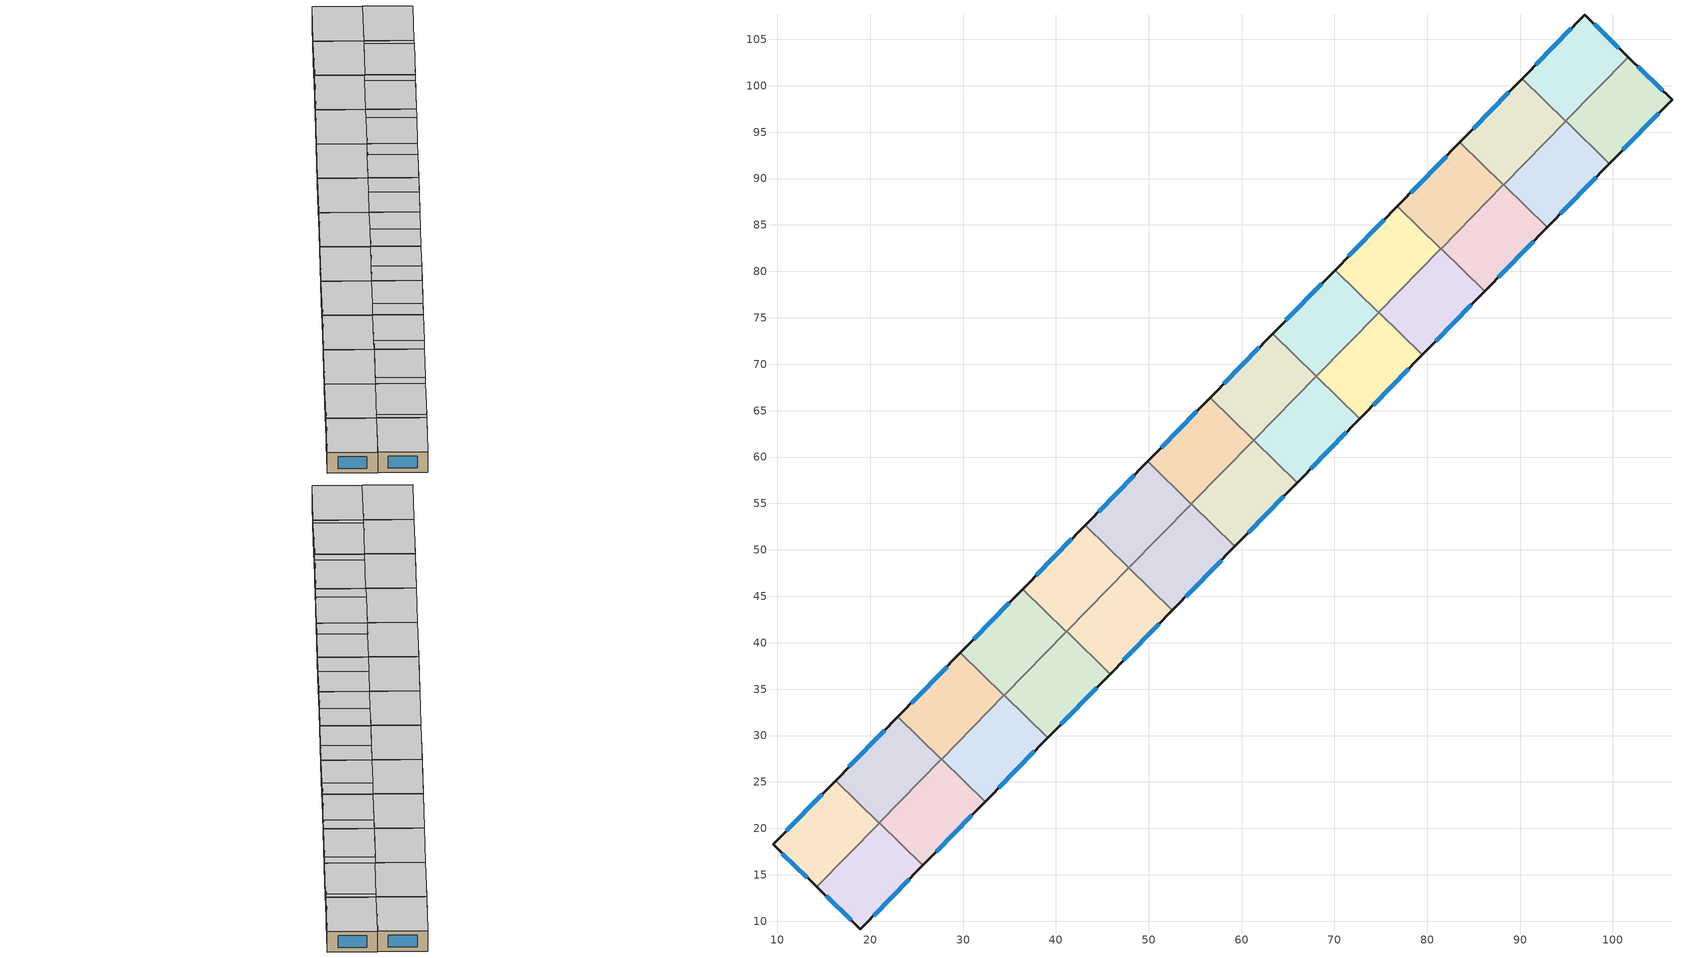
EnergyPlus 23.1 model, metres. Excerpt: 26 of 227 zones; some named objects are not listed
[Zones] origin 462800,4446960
b34ba2d606779dca_F1_dwelling_0
 floor to b34ba2d606779dca_F0_dwelling_0 (EU_floor_Construction): 101.67,103.07 94.93,96.19 90.25,100.77 96.97,107.64 z3
 wall outside (EU_wall_Construction): 101.67,103.07 96.97,107.64 90.25,100.77 z3:6
 wall to b34ba2d606779dca_F1_dwelling_1 (EU_wall_Construction): 90.25,100.77 94.93,96.19 z3:6
 wall to b34ba2d606779dca_F1_dwelling_13 (EU_wall_Construction): 94.95,96.21 101.67,103.07 z3:6
 wall to b34ba2d606779dca_F1_dwelling_14 (EU_wall_Construction): 94.93,96.19 94.95,96.21 z3:6
 window (EU_Window_Construction): 95.53,106.17 91.69,102.24 / 100.66,104.05 97.97,106.66 z3.64:5.36
 ceiling to b34ba2d606779dca_F2_dwelling_0 (EU_floor_Construction): 94.93,96.19 101.67,103.07 96.97,107.64 90.25,100.77 z6
b34ba2d606779dca_F1_dwelling_1
 floor to b34ba2d606779dca_F0_dwelling_1 (EU_floor_Construction): 94.93,96.19 88.21,89.31 83.52,93.9 90.25,100.77 z3
 wall outside (EU_wall_Construction): 90.25,100.77 83.52,93.9 z3:6
 wall to b34ba2d606779dca_F1_dwelling_2 (EU_wall_Construction): 83.52,93.9 88.21,89.31 z3:6
 wall to b34ba2d606779dca_F1_dwelling_14 (EU_wall_Construction): 88.23,89.33 94.93,96.19 z3:6
 wall to b34ba2d606779dca_F1_dwelling_15 (EU_wall_Construction): 88.21,89.31 88.23,89.33 z3:6
 window (EU_Window_Construction): 88.81,99.3 84.96,95.37 z3.64:5.36
 ceiling to b34ba2d606779dca_F2_dwelling_1 (EU_floor_Construction): 88.21,89.31 94.93,96.19 90.25,100.77 83.52,93.9 z6
b34ba2d606779dca_F1_dwelling_10
 floor to b34ba2d606779dca_F0_dwelling_10 (EU_floor_Construction): 34.41,34.32 27.68,27.45 22.99,32.03 29.72,38.91 z3
 wall outside (EU_wall_Construction): 29.72,38.91 22.99,32.03 z3:6
 wall to b34ba2d606779dca_F1_dwelling_9 (EU_wall_Construction): 34.41,34.32 29.72,38.91 z3:6
 wall to b34ba2d606779dca_F1_dwelling_11 (EU_wall_Construction): 22.99,32.03 27.68,27.45 z3:6
 wall to b34ba2d606779dca_F1_dwelling_23 (EU_wall_Construction): 27.7,27.47 34.41,34.32 z3:6
 wall to b34ba2d606779dca_F1_dwelling_24 (EU_wall_Construction): 27.68,27.45 27.7,27.47 z3:6
 window (EU_Window_Construction): 28.28,37.43 24.43,33.5 z3.64:5.36
 ceiling to b34ba2d606779dca_F2_dwelling_10 (EU_floor_Construction): 27.68,27.45 34.41,34.32 29.72,38.91 22.99,32.03 z6
b34ba2d606779dca_F1_dwelling_11
 floor to b34ba2d606779dca_F0_dwelling_11 (EU_floor_Construction): 27.68,27.45 20.96,20.57 16.27,25.16 22.99,32.03 z3
 wall outside (EU_wall_Construction): 22.99,32.03 16.27,25.16 z3:6
 wall to b34ba2d606779dca_F1_dwelling_12 (EU_wall_Construction): 16.27,25.16 20.96,20.57 z3:6
 wall to b34ba2d606779dca_F1_dwelling_24 (EU_wall_Construction): 20.98,20.59 27.68,27.45 z3:6
 wall to b34ba2d606779dca_F1_dwelling_25 (EU_wall_Construction): 20.96,20.57 20.98,20.59 z3:6
 window (EU_Window_Construction): 21.55,30.56 17.71,26.63 z3.64:5.36
 ceiling to b34ba2d606779dca_F2_dwelling_11 (EU_floor_Construction): 20.96,20.57 27.68,27.45 22.99,32.03 16.27,25.16 z6
b34ba2d606779dca_F1_dwelling_12
 floor to b34ba2d606779dca_F0_dwelling_12 (EU_floor_Construction): 20.96,20.57 14.24,13.71 9.53,18.27 16.27,25.16 z3
 wall outside (EU_wall_Construction): 16.27,25.16 9.53,18.27 14.24,13.71 z3:6
 wall to b34ba2d606779dca_F1_dwelling_25 (EU_wall_Construction): 14.24,13.71 20.96,20.57 z3:6
 window (EU_Window_Construction): 10.54,17.29 13.23,14.69 / 14.83,23.68 10.97,19.75 z3.64:5.36
 ceiling to b34ba2d606779dca_F2_dwelling_12 (EU_floor_Construction): 14.24,13.71 20.96,20.57 16.27,25.16 9.53,18.27 z6
b34ba2d606779dca_F1_dwelling_13
 floor to b34ba2d606779dca_F0_dwelling_13 (EU_floor_Construction): 106.37,98.5 99.64,91.62 94.95,96.21 101.67,103.07 z3
 wall outside (EU_wall_Construction): 99.64,91.62 106.37,98.5 101.67,103.07 z3:6
 wall to b34ba2d606779dca_F1_dwelling_14 (EU_wall_Construction): 94.95,96.21 99.64,91.62 z3:6
 window (EU_Window_Construction): 105.36,99.48 102.68,102.09 / 101.08,93.09 104.93,97.03 z3.64:5.36
 ceiling to b34ba2d606779dca_F2_dwelling_13 (EU_floor_Construction): 99.64,91.62 106.37,98.5 101.67,103.07 94.95,96.21 z6
b34ba2d606779dca_F1_dwelling_14
 floor to b34ba2d606779dca_F0_dwelling_14 (EU_floor_Construction): 99.64,91.62 92.91,84.75 88.23,89.33 94.95,96.21 z3
 wall outside (EU_wall_Construction): 92.91,84.75 99.64,91.62 z3:6
 wall to b34ba2d606779dca_F1_dwelling_15 (EU_wall_Construction): 88.23,89.33 92.91,84.75 z3:6
 window (EU_Window_Construction): 94.35,86.22 98.2,90.15 z3.64:5.36
 ceiling adiabatic (EU_roof_Construction): 92.91,84.75 99.08,91.05 94.39,95.63 88.23,89.33 z6
 ceiling to b34ba2d606779dca_F2_dwelling_13 (EU_floor_Construction): 99.08,91.05 99.64,91.62 94.95,96.21 94.39,95.63 z6
b34ba2d606779dca_F1_dwelling_15
 floor to b34ba2d606779dca_F0_dwelling_15 (EU_floor_Construction): 92.91,84.75 86.19,77.87 81.5,82.46 88.23,89.33 z3
 wall outside (EU_wall_Construction): 86.19,77.87 92.91,84.75 z3:6
 wall to b34ba2d606779dca_F1_dwelling_16 (EU_wall_Construction): 81.5,82.46 86.19,77.87 z3:6
 wall to b34ba2d606779dca_F1_dwelling_2 (EU_wall_Construction): 88.21,89.31 81.5,82.46 z3:6
 window (EU_Window_Construction): 87.63,79.35 91.47,83.27 z3.64:5.36
 ceiling to b34ba2d606779dca_F2_dwelling_15 (EU_floor_Construction): 86.19,77.87 91.79,83.6 87.11,88.19 81.5,82.46 z6
 ceiling to b34ba2d606779dca_F2_dwelling_14 (EU_floor_Construction): 91.79,83.6 92.91,84.75 88.23,89.33 87.11,88.19 z6
b34ba2d606779dca_F1_dwelling_16
 floor to b34ba2d606779dca_F0_dwelling_16 (EU_floor_Construction): 86.19,77.87 79.47,71 74.78,75.59 81.5,82.46 z3
 wall outside (EU_wall_Construction): 79.47,71 86.19,77.87 z3:6
 wall to b34ba2d606779dca_F1_dwelling_17 (EU_wall_Construction): 74.78,75.59 79.47,71 z3:6
 wall to b34ba2d606779dca_F1_dwelling_3 (EU_wall_Construction): 81.48,82.44 74.78,75.59 z3:6
 wall to b34ba2d606779dca_F1_dwelling_2 (EU_wall_Construction): 81.5,82.46 81.48,82.44 z3:6
 window (EU_Window_Construction): 80.91,72.47 84.75,76.4 z3.64:5.36
 ceiling to b34ba2d606779dca_F2_dwelling_16 (EU_floor_Construction): 79.46,71 84.51,76.16 79.82,80.74 74.78,75.59 z6
 ceiling to b34ba2d606779dca_F2_dwelling_15 (EU_floor_Construction): 84.51,76.16 86.19,77.87 81.5,82.46 79.82,80.74 z6
b34ba2d606779dca_F1_dwelling_17
 floor to b34ba2d606779dca_F0_dwelling_17 (EU_floor_Construction): 79.47,71 72.74,64.13 68.05,68.71 74.78,75.59 z3
 wall outside (EU_wall_Construction): 72.74,64.13 79.47,71 z3:6
 wall to b34ba2d606779dca_F1_dwelling_18 (EU_wall_Construction): 68.05,68.71 72.74,64.13 z3:6
 wall to b34ba2d606779dca_F1_dwelling_4 (EU_wall_Construction): 74.76,75.57 68.05,68.71 z3:6
 wall to b34ba2d606779dca_F1_dwelling_3 (EU_wall_Construction): 74.78,75.59 74.76,75.57 z3:6
 window (EU_Window_Construction): 74.18,65.6 78.02,69.53 z3.64:5.36
 ceiling to b34ba2d606779dca_F2_dwelling_17 (EU_floor_Construction): 72.74,64.13 77.22,68.71 72.54,73.29 68.05,68.71 z6
 ceiling to b34ba2d606779dca_F2_dwelling_16 (EU_floor_Construction): 77.22,68.71 79.46,71 74.78,75.59 72.54,73.29 z6
b34ba2d606779dca_F1_dwelling_18
 floor to b34ba2d606779dca_F0_dwelling_18 (EU_floor_Construction): 72.74,64.13 66.02,57.25 61.33,61.84 68.05,68.71 z3
 wall outside (EU_wall_Construction): 66.02,57.25 72.74,64.13 z3:6
 wall to b34ba2d606779dca_F1_dwelling_19 (EU_wall_Construction): 61.33,61.84 66.02,57.25 z3:6
 wall to b34ba2d606779dca_F1_dwelling_5 (EU_wall_Construction): 68.03,68.69 61.33,61.84 z3:6
 wall to b34ba2d606779dca_F1_dwelling_4 (EU_wall_Construction): 68.05,68.71 68.03,68.69 z3:6
 window (EU_Window_Construction): 67.46,58.73 71.3,62.65 z3.64:5.36
 ceiling to b34ba2d606779dca_F2_dwelling_18 (EU_floor_Construction): 66.02,57.25 69.94,61.26 65.25,65.85 61.33,61.84 z6
 ceiling to b34ba2d606779dca_F2_dwelling_17 (EU_floor_Construction): 69.94,61.26 72.74,64.13 68.05,68.71 65.25,65.85 z6
b34ba2d606779dca_F1_dwelling_19
 floor to b34ba2d606779dca_F0_dwelling_19 (EU_floor_Construction): 66.02,57.25 59.29,50.38 54.6,54.96 61.33,61.84 z3
 wall outside (EU_wall_Construction): 59.29,50.38 66.02,57.25 z3:6
 wall to b34ba2d606779dca_F1_dwelling_20 (EU_wall_Construction): 54.6,54.96 59.29,50.38 z3:6
 wall to b34ba2d606779dca_F1_dwelling_6 (EU_wall_Construction): 61.31,61.82 54.6,54.96 z3:6
 wall to b34ba2d606779dca_F1_dwelling_5 (EU_wall_Construction): 61.33,61.84 61.31,61.82 z3:6
 window (EU_Window_Construction): 60.73,51.85 64.57,55.78 z3.64:5.36
 ceiling to b34ba2d606779dca_F2_dwelling_19 (EU_floor_Construction): 59.29,50.38 62.65,53.82 57.97,58.4 54.6,54.96 z6
 ceiling to b34ba2d606779dca_F2_dwelling_18 (EU_floor_Construction): 62.65,53.82 66.02,57.25 61.33,61.84 57.97,58.4 z6
b34ba2d606779dca_F1_dwelling_2
 floor to b34ba2d606779dca_F0_dwelling_2 (EU_floor_Construction): 88.21,89.31 81.48,82.44 76.8,87.03 83.52,93.9 z3
 wall outside (EU_wall_Construction): 83.52,93.9 76.8,87.03 z3:6
 wall to b34ba2d606779dca_F1_dwelling_3 (EU_wall_Construction): 76.8,87.03 81.48,82.44 z3:6
 window (EU_Window_Construction): 82.08,92.43 78.24,88.5 z3.64:5.36
 ceiling to b34ba2d606779dca_F2_dwelling_2 (EU_floor_Construction): 81.48,82.44 88.21,89.31 83.52,93.9 76.8,87.03 z6
b34ba2d606779dca_F1_dwelling_20
 floor to b34ba2d606779dca_F0_dwelling_20 (EU_floor_Construction): 59.29,50.38 52.56,43.51 47.88,48.09 54.6,54.96 z3
 wall outside (EU_wall_Construction): 52.56,43.51 59.29,50.38 z3:6
 wall to b34ba2d606779dca_F1_dwelling_21 (EU_wall_Construction): 47.88,48.09 52.56,43.51 z3:6
 wall to b34ba2d606779dca_F1_dwelling_7 (EU_wall_Construction): 54.58,54.94 47.88,48.09 z3:6
 wall to b34ba2d606779dca_F1_dwelling_6 (EU_wall_Construction): 54.6,54.96 54.58,54.94 z3:6
 window (EU_Window_Construction): 54,44.98 57.85,48.91 z3.64:5.36
 ceiling to b34ba2d606779dca_F2_dwelling_20 (EU_floor_Construction): 52.56,43.51 55.37,46.37 50.68,50.95 47.88,48.09 z6
 ceiling to b34ba2d606779dca_F2_dwelling_19 (EU_floor_Construction): 55.37,46.37 59.29,50.38 54.6,54.96 50.68,50.95 z6
b34ba2d606779dca_F1_dwelling_21
 floor to b34ba2d606779dca_F0_dwelling_21 (EU_floor_Construction): 52.56,43.51 45.84,36.63 41.15,41.22 47.88,48.09 z3
 wall outside (EU_wall_Construction): 45.84,36.63 52.56,43.51 z3:6
 wall to b34ba2d606779dca_F1_dwelling_22 (EU_wall_Construction): 41.15,41.22 45.84,36.63 z3:6
 wall to b34ba2d606779dca_F1_dwelling_8 (EU_wall_Construction): 47.86,48.07 41.15,41.22 z3:6
 wall to b34ba2d606779dca_F1_dwelling_7 (EU_wall_Construction): 47.88,48.09 47.86,48.07 z3:6
 window (EU_Window_Construction): 47.28,38.1 51.12,42.03 z3.64:5.36
 ceiling to b34ba2d606779dca_F2_dwelling_20 (EU_floor_Construction): 48.08,38.92 52.56,43.51 47.88,48.09 43.4,43.51 z6
 ceiling to b34ba2d606779dca_F2_dwelling_21 (EU_floor_Construction): 45.84,36.63 48.08,38.92 43.4,43.51 41.15,41.22 z6
b34ba2d606779dca_F1_dwelling_22
 floor to b34ba2d606779dca_F0_dwelling_22 (EU_floor_Construction): 45.84,36.63 39.11,29.76 34.43,34.34 41.15,41.22 z3
 wall outside (EU_wall_Construction): 39.11,29.76 45.84,36.63 z3:6
 wall to b34ba2d606779dca_F1_dwelling_23 (EU_wall_Construction): 34.43,34.34 39.11,29.76 z3:6
 wall to b34ba2d606779dca_F1_dwelling_9 (EU_wall_Construction): 41.13,41.2 34.43,34.34 z3:6
 wall to b34ba2d606779dca_F1_dwelling_8 (EU_wall_Construction): 41.15,41.22 41.13,41.2 z3:6
 window (EU_Window_Construction): 40.55,31.23 44.4,35.16 z3.64:5.36
 ceiling to b34ba2d606779dca_F2_dwelling_22 (EU_floor_Construction): 39.11,29.76 40.79,31.48 36.11,36.06 34.43,34.34 z6
 ceiling to b34ba2d606779dca_F2_dwelling_21 (EU_floor_Construction): 40.79,31.48 45.84,36.63 41.15,41.22 36.11,36.06 z6
b34ba2d606779dca_F1_dwelling_23
 floor to b34ba2d606779dca_F0_dwelling_23 (EU_floor_Construction): 39.11,29.76 32.39,22.88 27.7,27.47 34.43,34.34 z3
 wall outside (EU_wall_Construction): 32.39,22.88 39.11,29.76 z3:6
 wall to b34ba2d606779dca_F1_dwelling_24 (EU_wall_Construction): 27.7,27.47 32.39,22.88 z3:6
 wall to b34ba2d606779dca_F1_dwelling_9 (EU_wall_Construction): 34.43,34.34 34.4,34.32 z3:6
 window (EU_Window_Construction): 33.83,24.36 37.67,28.29 z3.64:5.36
 ceiling to b34ba2d606779dca_F2_dwelling_22 (EU_floor_Construction): 33.51,24.03 39.11,29.76 34.43,34.34 28.82,28.61 z6
 ceiling to b34ba2d606779dca_F2_dwelling_23 (EU_floor_Construction): 32.39,22.88 33.51,24.03 28.82,28.61 27.7,27.47 z6
b34ba2d606779dca_F1_dwelling_24
 floor to b34ba2d606779dca_F0_dwelling_24 (EU_floor_Construction): 32.39,22.88 25.66,16.01 20.98,20.59 27.7,27.47 z3
 wall outside (EU_wall_Construction): 25.66,16.01 32.39,22.88 z3:6
 wall to b34ba2d606779dca_F1_dwelling_25 (EU_wall_Construction): 20.98,20.59 25.66,16.01 z3:6
 window (EU_Window_Construction): 27.1,17.48 30.95,21.41 z3.64:5.36
 ceiling to b34ba2d606779dca_F2_dwelling_23 (EU_floor_Construction): 26.22,16.58 32.39,22.88 27.7,27.47 21.54,21.17 z6
 ceiling to b34ba2d606779dca_F2_dwelling_24 (EU_floor_Construction): 25.66,16.01 26.22,16.58 21.54,21.17 20.98,20.59 z6
b34ba2d606779dca_F1_dwelling_25
 floor to b34ba2d606779dca_F0_dwelling_25 (EU_floor_Construction): 25.66,16.01 18.95,9.15 14.24,13.71 20.98,20.59 z3
 wall outside (EU_wall_Construction): 14.24,13.71 18.95,9.15 25.66,16.01 z3:6
 window (EU_Window_Construction): 20.39,10.62 24.22,14.54 / 15.25,12.73 17.94,10.12 z3.64:5.36
 ceiling to b34ba2d606779dca_F2_dwelling_24 (EU_floor_Construction): 18.95,9.15 25.66,16.01 20.98,20.59 14.24,13.71 z6
b34ba2d606779dca_F1_dwelling_3
 floor to b34ba2d606779dca_F0_dwelling_3 (EU_floor_Construction): 81.48,82.44 74.76,75.57 70.07,80.15 76.8,87.03 z3
 wall outside (EU_wall_Construction): 76.8,87.03 70.07,80.15 z3:6
 wall to b34ba2d606779dca_F1_dwelling_4 (EU_wall_Construction): 70.07,80.15 74.76,75.57 z3:6
 window (EU_Window_Construction): 75.36,85.55 71.51,81.62 z3.64:5.36
 ceiling to b34ba2d606779dca_F2_dwelling_3 (EU_floor_Construction): 74.76,75.57 81.48,82.44 76.8,87.03 70.07,80.15 z6
b34ba2d606779dca_F1_dwelling_4
 floor to b34ba2d606779dca_F0_dwelling_4 (EU_floor_Construction): 74.76,75.57 68.03,68.69 63.35,73.28 70.07,80.15 z3
 wall outside (EU_wall_Construction): 70.07,80.15 63.35,73.28 z3:6
 wall to b34ba2d606779dca_F1_dwelling_5 (EU_wall_Construction): 63.35,73.28 68.03,68.69 z3:6
 window (EU_Window_Construction): 68.63,78.68 64.79,74.75 z3.64:5.36
 ceiling to b34ba2d606779dca_F2_dwelling_4 (EU_floor_Construction): 68.03,68.69 74.76,75.57 70.07,80.15 63.35,73.28 z6
b34ba2d606779dca_F1_dwelling_5
 floor to b34ba2d606779dca_F0_dwelling_5 (EU_floor_Construction): 68.03,68.69 61.31,61.82 56.62,66.4 63.35,73.28 z3
 wall outside (EU_wall_Construction): 63.35,73.28 56.62,66.4 z3:6
 wall to b34ba2d606779dca_F1_dwelling_6 (EU_wall_Construction): 56.62,66.4 61.31,61.82 z3:6
 window (EU_Window_Construction): 61.91,71.8 58.06,67.87 z3.64:5.36
 ceiling to b34ba2d606779dca_F2_dwelling_5 (EU_floor_Construction): 61.31,61.82 68.03,68.69 63.35,73.28 56.62,66.4 z6
b34ba2d606779dca_F1_dwelling_6
 floor to b34ba2d606779dca_F0_dwelling_6 (EU_floor_Construction): 61.31,61.82 54.58,54.94 49.9,59.53 56.62,66.4 z3
 wall outside (EU_wall_Construction): 56.62,66.4 49.9,59.53 z3:6
 wall to b34ba2d606779dca_F1_dwelling_7 (EU_wall_Construction): 49.9,59.53 54.58,54.94 z3:6
 window (EU_Window_Construction): 55.18,64.93 51.34,61 z3.64:5.36
 ceiling to b34ba2d606779dca_F2_dwelling_6 (EU_floor_Construction): 54.58,54.94 61.31,61.82 56.62,66.4 49.9,59.53 z6
b34ba2d606779dca_F1_dwelling_7
 floor to b34ba2d606779dca_F0_dwelling_7 (EU_floor_Construction): 54.58,54.94 47.86,48.07 43.17,52.65 49.9,59.53 z3
 wall outside (EU_wall_Construction): 49.9,59.53 43.17,52.65 z3:6
 wall to b34ba2d606779dca_F1_dwelling_8 (EU_wall_Construction): 43.17,52.65 47.86,48.07 z3:6
 window (EU_Window_Construction): 48.46,58.06 44.61,54.13 z3.64:5.36
 ceiling to b34ba2d606779dca_F2_dwelling_7 (EU_floor_Construction): 47.86,48.07 54.58,54.94 49.9,59.53 43.17,52.65 z6
b34ba2d606779dca_F1_dwelling_8
 floor to b34ba2d606779dca_F0_dwelling_8 (EU_floor_Construction): 47.86,48.07 41.13,41.2 36.45,45.78 43.17,52.65 z3
 wall outside (EU_wall_Construction): 43.17,52.65 36.45,45.78 z3:6
 wall to b34ba2d606779dca_F1_dwelling_9 (EU_wall_Construction): 36.45,45.78 41.13,41.2 z3:6
 window (EU_Window_Construction): 41.73,51.18 37.89,47.25 z3.64:5.36
 ceiling to b34ba2d606779dca_F2_dwelling_8 (EU_floor_Construction): 41.13,41.2 47.86,48.07 43.17,52.65 36.45,45.78 z6
b34ba2d606779dca_F1_dwelling_9
 floor to b34ba2d606779dca_F0_dwelling_9 (EU_floor_Construction): 41.13,41.2 34.41,34.32 29.72,38.91 36.45,45.78 z3
 wall outside (EU_wall_Construction): 36.45,45.78 29.72,38.91 z3:6
 window (EU_Window_Construction): 35,44.31 31.16,40.38 z3.64:5.36
 ceiling to b34ba2d606779dca_F2_dwelling_9 (EU_floor_Construction): 34.41,34.32 41.13,41.2 36.45,45.78 29.72,38.91 z6
[Building]
EU S2 Campaign: North Axis=0; Terrain=City; Solar Distribution=FullExterior
[Site:Location]
Yerevan-Zvartnots.Intl.AP: Latitude=40.15; Longitude=44.383; Time Zone=4; Elevation=854
[SizingPeriod:WeatherFileDays]
AnnualSizingPeriod: Begin Month=1; Begin Day of Month=1; End Month=12; End Day of Month=31; Day of Week for Start Day=Monday; Use Weather File Daylight Saving Period=No; Use Weather File Rain and Snow Indicators=No
[MATERIAL]
EU_InternalMass_Material: Roughness=MediumRough; Thickness=0.1; Conductivity=1; Density=1800; Specific Heat=900; Thermal Absorptance=0.9; Solar Absorptance=0.7; Visible Absorptance=0.7
[MATERIAL:NOMASS] Roughness=MediumRough; Thermal Absorptance=0.9; Solar Absorptance=0.7; Visible Absorptance=0.7
Name | Thermal Resistance
EU_wall_NoMass | 1.05043
EU_roof_NoMass | 1.45357
EU_floor_NoMass | 0.478065
[WINDOWMATERIAL:SIMPLEGLAZINGSYSTEM]
EU_Window_SimpleGlazing: UFactor=2.5566; Solar Heat Gain Coefficient=0.75; Visible Transmittance=0.75
[CONSTRUCTION]
EU_wall_Construction: EU_wall_NoMass
EU_roof_Construction: EU_roof_NoMass
EU_floor_Construction: EU_floor_NoMass
EU_Window_Construction: EU_Window_SimpleGlazing
EU_InternalMass_Construction: EU_InternalMass_Material
[ZONE] Type=1; Multiplier=1; Ceiling Height=autocalculate; Floor Area=autocalculate; Part of Total Floor Area=Yes
Name | Volume
b34ba2d606779dca_F1_dwelling_0; b34ba2d606779dca_F1_dwelling_1; b34ba2d606779dca_F1_dwelling_21; b34ba2d606779dca_F1_dwelling_8 | 189.155
b34ba2d606779dca_F1_dwelling_10; b34ba2d606779dca_F1_dwelling_4; b34ba2d606779dca_F1_dwelling_6 | 189.137
b34ba2d606779dca_F1_dwelling_11; b34ba2d606779dca_F1_dwelling_23; b34ba2d606779dca_F1_dwelling_3; b34ba2d606779dca_F1_dwelling_7 | 189.154
b34ba2d606779dca_F1_dwelling_12 | 189.159
b34ba2d606779dca_F1_dwelling_13; b34ba2d606779dca_F1_dwelling_24 | 189.148
b34ba2d606779dca_F1_dwelling_14 | 189.14
b34ba2d606779dca_F1_dwelling_15 | 189.13
b34ba2d606779dca_F1_dwelling_16 | 189.161
b34ba2d606779dca_F1_dwelling_17 | 189.157
b34ba2d606779dca_F1_dwelling_18 | 189.127
b34ba2d606779dca_F1_dwelling_19; b34ba2d606779dca_F1_dwelling_9 | 189.165
b34ba2d606779dca_F1_dwelling_2 | 189.172
b34ba2d606779dca_F1_dwelling_20 | 189.123
b34ba2d606779dca_F1_dwelling_22 | 189.158
b34ba2d606779dca_F1_dwelling_25 | 189.135
b34ba2d606779dca_F1_dwelling_5 | 189.164
[INTERNALMASS] Construction=EU_InternalMass_Construction
Name | Zone or ZoneList | Surface Area
b34ba2d606779dca_F1_dwelling_0_EU_InternalMass | b34ba2d606779dca_F1_dwelling_0 | 63.0516
b34ba2d606779dca_F1_dwelling_1_EU_InternalMass | b34ba2d606779dca_F1_dwelling_1 | 63.0514
b34ba2d606779dca_F1_dwelling_2_EU_InternalMass | b34ba2d606779dca_F1_dwelling_2 | 63.0571
b34ba2d606779dca_F1_dwelling_3_EU_InternalMass | b34ba2d606779dca_F1_dwelling_3 | 63.0514
b34ba2d606779dca_F1_dwelling_4_EU_InternalMass | b34ba2d606779dca_F1_dwelling_4 | 63.0457
b34ba2d606779dca_F1_dwelling_5_EU_InternalMass | b34ba2d606779dca_F1_dwelling_5 | 63.055
b34ba2d606779dca_F1_dwelling_6_EU_InternalMass | b34ba2d606779dca_F1_dwelling_6 | 63.0457
b34ba2d606779dca_F1_dwelling_7_EU_InternalMass | b34ba2d606779dca_F1_dwelling_7 | 63.0514
b34ba2d606779dca_F1_dwelling_8_EU_InternalMass | b34ba2d606779dca_F1_dwelling_8 | 63.0514
b34ba2d606779dca_F1_dwelling_9_EU_InternalMass | b34ba2d606779dca_F1_dwelling_9 | 63.055
b34ba2d606779dca_F1_dwelling_10_EU_InternalMass | b34ba2d606779dca_F1_dwelling_10 | 63.0457
b34ba2d606779dca_F1_dwelling_11_EU_InternalMass | b34ba2d606779dca_F1_dwelling_11 | 63.0514
b34ba2d606779dca_F1_dwelling_12_EU_InternalMass | b34ba2d606779dca_F1_dwelling_12 | 63.0531
b34ba2d606779dca_F1_dwelling_13_EU_InternalMass | b34ba2d606779dca_F1_dwelling_13 | 63.0491
b34ba2d606779dca_F1_dwelling_14_EU_InternalMass | b34ba2d606779dca_F1_dwelling_14 | 63.0468
b34ba2d606779dca_F1_dwelling_15_EU_InternalMass | b34ba2d606779dca_F1_dwelling_15 | 63.0432
b34ba2d606779dca_F1_dwelling_16_EU_InternalMass | b34ba2d606779dca_F1_dwelling_16 | 63.0536
b34ba2d606779dca_F1_dwelling_17_EU_InternalMass | b34ba2d606779dca_F1_dwelling_17 | 63.0526
b34ba2d606779dca_F1_dwelling_18_EU_InternalMass | b34ba2d606779dca_F1_dwelling_18 | 63.0421
b34ba2d606779dca_F1_dwelling_19_EU_InternalMass | b34ba2d606779dca_F1_dwelling_19 | 63.055
b34ba2d606779dca_F1_dwelling_20_EU_InternalMass | b34ba2d606779dca_F1_dwelling_20 | 63.041
b34ba2d606779dca_F1_dwelling_21_EU_InternalMass | b34ba2d606779dca_F1_dwelling_21 | 63.0514
b34ba2d606779dca_F1_dwelling_22_EU_InternalMass | b34ba2d606779dca_F1_dwelling_22 | 63.0526
b34ba2d606779dca_F1_dwelling_23_EU_InternalMass | b34ba2d606779dca_F1_dwelling_23 | 63.0514
b34ba2d606779dca_F1_dwelling_24_EU_InternalMass | b34ba2d606779dca_F1_dwelling_24 | 63.0493
b34ba2d606779dca_F1_dwelling_25_EU_InternalMass | b34ba2d606779dca_F1_dwelling_25 | 63.0452
[OTHEREQUIPMENT] Fuel Type=Electricity; Design Level Calculation Method=Watts/Area; Power per Zone Floor Area=1; Fraction Latent=0; Fraction Radiant=0; Fraction Lost=0; Carbon Dioxide Generation Rate=0; EndUse Subcategory=EU_Step8_InternalGains
Name | Zone or ZoneList or Space or SpaceList | Schedule
EU_Step8_InternalGain_b34ba2d606779dca_F1_dwelling_0_f000 | b34ba2d606779dca_F1_dwelling_0 | EU_Step8_GainSchedule_b34ba2d606779dca_F1_dwelling_0_f000
EU_Step8_InternalGain_b34ba2d606779dca_F1_dwelling_1_f000 | b34ba2d606779dca_F1_dwelling_1 | EU_Step8_GainSchedule_b34ba2d606779dca_F1_dwelling_1_f000
EU_Step8_InternalGain_b34ba2d606779dca_F1_dwelling_2_f000 | b34ba2d606779dca_F1_dwelling_2 | EU_Step8_GainSchedule_b34ba2d606779dca_F1_dwelling_2_f000
EU_Step8_InternalGain_b34ba2d606779dca_F1_dwelling_3_f000 | b34ba2d606779dca_F1_dwelling_3 | EU_Step8_GainSchedule_b34ba2d606779dca_F1_dwelling_3_f000
EU_Step8_InternalGain_b34ba2d606779dca_F1_dwelling_4_f000 | b34ba2d606779dca_F1_dwelling_4 | EU_Step8_GainSchedule_b34ba2d606779dca_F1_dwelling_4_f000
EU_Step8_InternalGain_b34ba2d606779dca_F1_dwelling_5_f000 | b34ba2d606779dca_F1_dwelling_5 | EU_Step8_GainSchedule_b34ba2d606779dca_F1_dwelling_5_f000
EU_Step8_InternalGain_b34ba2d606779dca_F1_dwelling_6_f000 | b34ba2d606779dca_F1_dwelling_6 | EU_Step8_GainSchedule_b34ba2d606779dca_F1_dwelling_6_f000
EU_Step8_InternalGain_b34ba2d606779dca_F1_dwelling_7_f000 | b34ba2d606779dca_F1_dwelling_7 | EU_Step8_GainSchedule_b34ba2d606779dca_F1_dwelling_7_f000
EU_Step8_InternalGain_b34ba2d606779dca_F1_dwelling_8_f000 | b34ba2d606779dca_F1_dwelling_8 | EU_Step8_GainSchedule_b34ba2d606779dca_F1_dwelling_8_f000
EU_Step8_InternalGain_b34ba2d606779dca_F1_dwelling_9_f000 | b34ba2d606779dca_F1_dwelling_9 | EU_Step8_GainSchedule_b34ba2d606779dca_F1_dwelling_9_f000
EU_Step8_InternalGain_b34ba2d606779dca_F1_dwelling_10_f000 | b34ba2d606779dca_F1_dwelling_10 | EU_Step8_GainSchedule_b34ba2d606779dca_F1_dwelling_10_f000
EU_Step8_InternalGain_b34ba2d606779dca_F1_dwelling_11_f000 | b34ba2d606779dca_F1_dwelling_11 | EU_Step8_GainSchedule_b34ba2d606779dca_F1_dwelling_11_f000
EU_Step8_InternalGain_b34ba2d606779dca_F1_dwelling_12_f000 | b34ba2d606779dca_F1_dwelling_12 | EU_Step8_GainSchedule_b34ba2d606779dca_F1_dwelling_12_f000
EU_Step8_InternalGain_b34ba2d606779dca_F1_dwelling_13_f000 | b34ba2d606779dca_F1_dwelling_13 | EU_Step8_GainSchedule_b34ba2d606779dca_F1_dwelling_13_f000
EU_Step8_InternalGain_b34ba2d606779dca_F1_dwelling_14_f000 | b34ba2d606779dca_F1_dwelling_14 | EU_Step8_GainSchedule_b34ba2d606779dca_F1_dwelling_14_f000
EU_Step8_InternalGain_b34ba2d606779dca_F1_dwelling_15_f000 | b34ba2d606779dca_F1_dwelling_15 | EU_Step8_GainSchedule_b34ba2d606779dca_F1_dwelling_15_f000
EU_Step8_InternalGain_b34ba2d606779dca_F1_dwelling_16_f000 | b34ba2d606779dca_F1_dwelling_16 | EU_Step8_GainSchedule_b34ba2d606779dca_F1_dwelling_16_f000
EU_Step8_InternalGain_b34ba2d606779dca_F1_dwelling_17_f000 | b34ba2d606779dca_F1_dwelling_17 | EU_Step8_GainSchedule_b34ba2d606779dca_F1_dwelling_17_f000
EU_Step8_InternalGain_b34ba2d606779dca_F1_dwelling_18_f000 | b34ba2d606779dca_F1_dwelling_18 | EU_Step8_GainSchedule_b34ba2d606779dca_F1_dwelling_18_f000
EU_Step8_InternalGain_b34ba2d606779dca_F1_dwelling_19_f000 | b34ba2d606779dca_F1_dwelling_19 | EU_Step8_GainSchedule_b34ba2d606779dca_F1_dwelling_19_f000
EU_Step8_InternalGain_b34ba2d606779dca_F1_dwelling_20_f000 | b34ba2d606779dca_F1_dwelling_20 | EU_Step8_GainSchedule_b34ba2d606779dca_F1_dwelling_20_f000
EU_Step8_InternalGain_b34ba2d606779dca_F1_dwelling_21_f000 | b34ba2d606779dca_F1_dwelling_21 | EU_Step8_GainSchedule_b34ba2d606779dca_F1_dwelling_21_f000
EU_Step8_InternalGain_b34ba2d606779dca_F1_dwelling_22_f000 | b34ba2d606779dca_F1_dwelling_22 | EU_Step8_GainSchedule_b34ba2d606779dca_F1_dwelling_22_f000
EU_Step8_InternalGain_b34ba2d606779dca_F1_dwelling_23_f000 | b34ba2d606779dca_F1_dwelling_23 | EU_Step8_GainSchedule_b34ba2d606779dca_F1_dwelling_23_f000
EU_Step8_InternalGain_b34ba2d606779dca_F1_dwelling_24_f000 | b34ba2d606779dca_F1_dwelling_24 | EU_Step8_GainSchedule_b34ba2d606779dca_F1_dwelling_24_f000
EU_Step8_InternalGain_b34ba2d606779dca_F1_dwelling_25_f000 | b34ba2d606779dca_F1_dwelling_25 | EU_Step8_GainSchedule_b34ba2d606779dca_F1_dwelling_25_f000
[ZONEVENTILATION:DESIGNFLOWRATE] Schedule=EU_AlwaysOn; Design Flow Rate Calculation Method=AirChanges/Hour; Air Changes per Hour=0.557805; Ventilation Type=Natural; Fan Pressure Rise=0; Fan Total Efficiency=1; Constant Term Coefficient=1; Temperature Term Coefficient=0; Velocity Term Coefficient=0; Velocity Squared Term Coefficient=0; Minimum Indoor Temperature=-100; Maximum Indoor Temperature=100; Delta Temperature=-100; Minimum Outdoor Temperature=-100; Maximum Outdoor Temperature=100; Maximum Wind Speed=40
Name | Zone or ZoneList or Space or SpaceList
EU_ConstantAir_b34ba2d606779dca_F1_dwelling_0 | b34ba2d606779dca_F1_dwelling_0
EU_ConstantAir_b34ba2d606779dca_F1_dwelling_1 | b34ba2d606779dca_F1_dwelling_1
EU_ConstantAir_b34ba2d606779dca_F1_dwelling_2 | b34ba2d606779dca_F1_dwelling_2
EU_ConstantAir_b34ba2d606779dca_F1_dwelling_3 | b34ba2d606779dca_F1_dwelling_3
EU_ConstantAir_b34ba2d606779dca_F1_dwelling_4 | b34ba2d606779dca_F1_dwelling_4
EU_ConstantAir_b34ba2d606779dca_F1_dwelling_5 | b34ba2d606779dca_F1_dwelling_5
EU_ConstantAir_b34ba2d606779dca_F1_dwelling_6 | b34ba2d606779dca_F1_dwelling_6
EU_ConstantAir_b34ba2d606779dca_F1_dwelling_7 | b34ba2d606779dca_F1_dwelling_7
EU_ConstantAir_b34ba2d606779dca_F1_dwelling_8 | b34ba2d606779dca_F1_dwelling_8
EU_ConstantAir_b34ba2d606779dca_F1_dwelling_9 | b34ba2d606779dca_F1_dwelling_9
EU_ConstantAir_b34ba2d606779dca_F1_dwelling_10 | b34ba2d606779dca_F1_dwelling_10
EU_ConstantAir_b34ba2d606779dca_F1_dwelling_11 | b34ba2d606779dca_F1_dwelling_11
EU_ConstantAir_b34ba2d606779dca_F1_dwelling_12 | b34ba2d606779dca_F1_dwelling_12
EU_ConstantAir_b34ba2d606779dca_F1_dwelling_13 | b34ba2d606779dca_F1_dwelling_13
EU_ConstantAir_b34ba2d606779dca_F1_dwelling_14 | b34ba2d606779dca_F1_dwelling_14
EU_ConstantAir_b34ba2d606779dca_F1_dwelling_15 | b34ba2d606779dca_F1_dwelling_15
EU_ConstantAir_b34ba2d606779dca_F1_dwelling_16 | b34ba2d606779dca_F1_dwelling_16
EU_ConstantAir_b34ba2d606779dca_F1_dwelling_17 | b34ba2d606779dca_F1_dwelling_17
EU_ConstantAir_b34ba2d606779dca_F1_dwelling_18 | b34ba2d606779dca_F1_dwelling_18
EU_ConstantAir_b34ba2d606779dca_F1_dwelling_19 | b34ba2d606779dca_F1_dwelling_19
EU_ConstantAir_b34ba2d606779dca_F1_dwelling_20 | b34ba2d606779dca_F1_dwelling_20
EU_ConstantAir_b34ba2d606779dca_F1_dwelling_21 | b34ba2d606779dca_F1_dwelling_21
EU_ConstantAir_b34ba2d606779dca_F1_dwelling_22 | b34ba2d606779dca_F1_dwelling_22
EU_ConstantAir_b34ba2d606779dca_F1_dwelling_23 | b34ba2d606779dca_F1_dwelling_23
EU_ConstantAir_b34ba2d606779dca_F1_dwelling_24 | b34ba2d606779dca_F1_dwelling_24
EU_ConstantAir_b34ba2d606779dca_F1_dwelling_25 | b34ba2d606779dca_F1_dwelling_25
[HVACTEMPLATE:THERMOSTAT] Constant Heating Setpoint=20; Constant Cooling Setpoint=50
EU_HeatOnly_b34ba2d606779dca_F8_dwelling_12; EU_HeatOnly_b34ba2d606779dca_F8_dwelling_13; EU_HeatOnly_b34ba2d606779dca_F8_dwelling_14; EU_HeatOnly_b34ba2d606779dca_F8_dwelling_15; EU_HeatOnly_b34ba2d606779dca_F8_dwelling_16; EU_HeatOnly_b34ba2d606779dca_F8_dwelling_17; EU_HeatOnly_b34ba2d606779dca_F8_dwelling_18; EU_HeatOnly_b34ba2d606779dca_F8_dwelling_19; EU_HeatOnly_b34ba2d606779dca_F8_dwelling_20; EU_HeatOnly_b34ba2d606779dca_F8_dwelling_21; EU_HeatOnly_b34ba2d606779dca_F8_dwelling_22; EU_HeatOnly_b34ba2d606779dca_F8_dwelling_23; EU_HeatOnly_b34ba2d606779dca_F8_dwelling_24
[HVACTEMPLATE:ZONE:IDEALLOADSAIRSYSTEM] System Availability Schedule=EU_AlwaysOn; Maximum Heating Supply Air Temperature=50; Minimum Cooling Supply Air Temperature=13; Maximum Heating Supply Air Humidity Ratio=0.0156; Minimum Cooling Supply Air Humidity Ratio=0.0077; Heating Limit=NoLimit; Cooling Limit=NoLimit; Heating Availability Schedule=EU_AlwaysOn; Cooling Availability Schedule=EU_CoolingOff; Dehumidification Control Type=ConstantSensibleHeatRatio; Cooling Sensible Heat Ratio=0.7; Dehumidification Setpoint=60; Humidification Control Type=None; Humidification Setpoint=30; Outdoor Air Method=None; Outdoor Air Flow Rate per Person=0.00944; Outdoor Air Flow Rate per Zone Floor Area=0; Outdoor Air Flow Rate per Zone=0; Demand Controlled Ventilation Type=None; Outdoor Air Economizer Type=NoEconomizer; Heat Recovery Type=None; Sensible Heat Recovery Effectiveness=0.7; Latent Heat Recovery Effectiveness=0.65
Name | Template Thermostat
b34ba2d606779dca_F1_dwelling_0 | EU_HeatOnly_b34ba2d606779dca_F1_dwelling_0
b34ba2d606779dca_F1_dwelling_1 | EU_HeatOnly_b34ba2d606779dca_F1_dwelling_1
b34ba2d606779dca_F1_dwelling_2 | EU_HeatOnly_b34ba2d606779dca_F1_dwelling_2
b34ba2d606779dca_F1_dwelling_3 | EU_HeatOnly_b34ba2d606779dca_F1_dwelling_3
b34ba2d606779dca_F1_dwelling_4 | EU_HeatOnly_b34ba2d606779dca_F1_dwelling_4
b34ba2d606779dca_F1_dwelling_5 | EU_HeatOnly_b34ba2d606779dca_F1_dwelling_5
b34ba2d606779dca_F1_dwelling_6 | EU_HeatOnly_b34ba2d606779dca_F1_dwelling_6
b34ba2d606779dca_F1_dwelling_7 | EU_HeatOnly_b34ba2d606779dca_F1_dwelling_7
b34ba2d606779dca_F1_dwelling_8 | EU_HeatOnly_b34ba2d606779dca_F1_dwelling_8
b34ba2d606779dca_F1_dwelling_9 | EU_HeatOnly_b34ba2d606779dca_F1_dwelling_9
b34ba2d606779dca_F1_dwelling_10 | EU_HeatOnly_b34ba2d606779dca_F1_dwelling_10
b34ba2d606779dca_F1_dwelling_11 | EU_HeatOnly_b34ba2d606779dca_F1_dwelling_11
b34ba2d606779dca_F1_dwelling_12 | EU_HeatOnly_b34ba2d606779dca_F1_dwelling_12
b34ba2d606779dca_F1_dwelling_13 | EU_HeatOnly_b34ba2d606779dca_F1_dwelling_13
b34ba2d606779dca_F1_dwelling_14 | EU_HeatOnly_b34ba2d606779dca_F1_dwelling_14
b34ba2d606779dca_F1_dwelling_15 | EU_HeatOnly_b34ba2d606779dca_F1_dwelling_15
b34ba2d606779dca_F1_dwelling_16 | EU_HeatOnly_b34ba2d606779dca_F1_dwelling_16
b34ba2d606779dca_F1_dwelling_17 | EU_HeatOnly_b34ba2d606779dca_F1_dwelling_17
b34ba2d606779dca_F1_dwelling_18 | EU_HeatOnly_b34ba2d606779dca_F1_dwelling_18
b34ba2d606779dca_F1_dwelling_19 | EU_HeatOnly_b34ba2d606779dca_F1_dwelling_19
b34ba2d606779dca_F1_dwelling_20 | EU_HeatOnly_b34ba2d606779dca_F1_dwelling_20
b34ba2d606779dca_F1_dwelling_21 | EU_HeatOnly_b34ba2d606779dca_F1_dwelling_21
b34ba2d606779dca_F1_dwelling_22 | EU_HeatOnly_b34ba2d606779dca_F1_dwelling_22
b34ba2d606779dca_F1_dwelling_23 | EU_HeatOnly_b34ba2d606779dca_F1_dwelling_23
b34ba2d606779dca_F1_dwelling_24 | EU_HeatOnly_b34ba2d606779dca_F1_dwelling_24
b34ba2d606779dca_F1_dwelling_25 | EU_HeatOnly_b34ba2d606779dca_F1_dwelling_25
[SIZING:ZONE] Zone Cooling Design Supply Air Temperature Input Method=SupplyAirTemperature; Zone Cooling Design Supply Air Temperature=13; Zone Heating Design Supply Air Temperature Input Method=SupplyAirTemperature; Zone Heating Design Supply Air Temperature=50; Zone Cooling Design Supply Air Humidity Ratio=0.008; Zone Heating Design Supply Air Humidity Ratio=0.008; Cooling Design Air Flow Method=DesignDay; Cooling Design Air Flow Rate=0; Cooling Minimum Air Flow per Zone Floor Area=0.000762; Cooling Minimum Air Flow=0; Cooling Minimum Air Flow Fraction=0.2; Heating Design Air Flow Method=DesignDay; Heating Design Air Flow Rate=0; Heating Maximum Air Flow per Zone Floor Area=0.002032; Heating Maximum Air Flow=0.141576; Heating Maximum Air Flow Fraction=0.3; Account for Dedicated Outdoor Air System=No; Dedicated Outdoor Air System Control Strategy=NeutralSupplyAir; Dedicated Outdoor Air Low Setpoint Temperature for Design=autosize; Dedicated Outdoor Air High Setpoint Temperature for Design=autosize; Zone Load Sizing Method=Sensible Load Only No Latent Load; Zone Latent Cooling Design Supply Air Humidity Ratio Input Method=HumidityRatioDifference; Zone Cooling Design Supply Air Humidity Ratio Difference=0.005; Zone Latent Heating Design Supply Air Humidity Ratio Input Method=HumidityRatioDifference; Zone Humidification Design Supply Air Humidity Ratio Difference=0.005
b34ba2d606779dca_F1_dwelling_0; b34ba2d606779dca_F1_dwelling_1; b34ba2d606779dca_F1_dwelling_2; b34ba2d606779dca_F1_dwelling_3; b34ba2d606779dca_F1_dwelling_4; b34ba2d606779dca_F1_dwelling_5; b34ba2d606779dca_F1_dwelling_6; b34ba2d606779dca_F1_dwelling_7; b34ba2d606779dca_F1_dwelling_8; b34ba2d606779dca_F1_dwelling_9; b34ba2d606779dca_F1_dwelling_10; b34ba2d606779dca_F1_dwelling_11; b34ba2d606779dca_F1_dwelling_12; b34ba2d606779dca_F1_dwelling_13; b34ba2d606779dca_F1_dwelling_14; b34ba2d606779dca_F1_dwelling_15; b34ba2d606779dca_F1_dwelling_16; b34ba2d606779dca_F1_dwelling_17; b34ba2d606779dca_F1_dwelling_18; b34ba2d606779dca_F1_dwelling_19; b34ba2d606779dca_F1_dwelling_20; b34ba2d606779dca_F1_dwelling_21; b34ba2d606779dca_F1_dwelling_22; b34ba2d606779dca_F1_dwelling_23; b34ba2d606779dca_F1_dwelling_24; b34ba2d606779dca_F1_dwelling_25
[SCHEDULE:CONSTANT]
Name | Hourly Value
EU_AlwaysOn | 1
EU_CoolingOff | 0
[SCHEDULE:FILE] Column Number=1; Rows to Skip at Top=0; Number of Hours of Data=8760; Column Separator=Comma; Interpolate to Timestep=No; Minutes per Item=60; Adjust Schedule for Daylight Savings=Yes
Name | File
EU_Step8_GainSchedule_b34ba2d606779dca_F1_dwelling_0_f000 | ../../schedules/b34ba2d606779dca/b34ba2d606779dca_F1_dwelling_0_f000_gain.csv
EU_Step8_GainSchedule_b34ba2d606779dca_F1_dwelling_1_f000 | ../../schedules/b34ba2d606779dca/b34ba2d606779dca_F1_dwelling_1_f000_gain.csv
EU_Step8_GainSchedule_b34ba2d606779dca_F1_dwelling_2_f000 | ../../schedules/b34ba2d606779dca/b34ba2d606779dca_F1_dwelling_2_f000_gain.csv
EU_Step8_GainSchedule_b34ba2d606779dca_F1_dwelling_3_f000 | ../../schedules/b34ba2d606779dca/b34ba2d606779dca_F1_dwelling_3_f000_gain.csv
EU_Step8_GainSchedule_b34ba2d606779dca_F1_dwelling_4_f000 | ../../schedules/b34ba2d606779dca/b34ba2d606779dca_F1_dwelling_4_f000_gain.csv
EU_Step8_GainSchedule_b34ba2d606779dca_F1_dwelling_5_f000 | ../../schedules/b34ba2d606779dca/b34ba2d606779dca_F1_dwelling_5_f000_gain.csv
EU_Step8_GainSchedule_b34ba2d606779dca_F1_dwelling_6_f000 | ../../schedules/b34ba2d606779dca/b34ba2d606779dca_F1_dwelling_6_f000_gain.csv
EU_Step8_GainSchedule_b34ba2d606779dca_F1_dwelling_7_f000 | ../../schedules/b34ba2d606779dca/b34ba2d606779dca_F1_dwelling_7_f000_gain.csv
EU_Step8_GainSchedule_b34ba2d606779dca_F1_dwelling_8_f000 | ../../schedules/b34ba2d606779dca/b34ba2d606779dca_F1_dwelling_8_f000_gain.csv
EU_Step8_GainSchedule_b34ba2d606779dca_F1_dwelling_9_f000 | ../../schedules/b34ba2d606779dca/b34ba2d606779dca_F1_dwelling_9_f000_gain.csv
EU_Step8_GainSchedule_b34ba2d606779dca_F1_dwelling_10_f000 | ../../schedules/b34ba2d606779dca/b34ba2d606779dca_F1_dwelling_10_f000_gain.csv
EU_Step8_GainSchedule_b34ba2d606779dca_F1_dwelling_11_f000 | ../../schedules/b34ba2d606779dca/b34ba2d606779dca_F1_dwelling_11_f000_gain.csv
EU_Step8_GainSchedule_b34ba2d606779dca_F1_dwelling_12_f000 | ../../schedules/b34ba2d606779dca/b34ba2d606779dca_F1_dwelling_12_f000_gain.csv
EU_Step8_GainSchedule_b34ba2d606779dca_F1_dwelling_13_f000 | ../../schedules/b34ba2d606779dca/b34ba2d606779dca_F1_dwelling_13_f000_gain.csv
EU_Step8_GainSchedule_b34ba2d606779dca_F1_dwelling_14_f000 | ../../schedules/b34ba2d606779dca/b34ba2d606779dca_F1_dwelling_14_f000_gain.csv
EU_Step8_GainSchedule_b34ba2d606779dca_F1_dwelling_15_f000 | ../../schedules/b34ba2d606779dca/b34ba2d606779dca_F1_dwelling_15_f000_gain.csv
EU_Step8_GainSchedule_b34ba2d606779dca_F1_dwelling_16_f000 | ../../schedules/b34ba2d606779dca/b34ba2d606779dca_F1_dwelling_16_f000_gain.csv
EU_Step8_GainSchedule_b34ba2d606779dca_F1_dwelling_17_f000 | ../../schedules/b34ba2d606779dca/b34ba2d606779dca_F1_dwelling_17_f000_gain.csv
EU_Step8_GainSchedule_b34ba2d606779dca_F1_dwelling_18_f000 | ../../schedules/b34ba2d606779dca/b34ba2d606779dca_F1_dwelling_18_f000_gain.csv
EU_Step8_GainSchedule_b34ba2d606779dca_F1_dwelling_19_f000 | ../../schedules/b34ba2d606779dca/b34ba2d606779dca_F1_dwelling_19_f000_gain.csv
EU_Step8_GainSchedule_b34ba2d606779dca_F1_dwelling_20_f000 | ../../schedules/b34ba2d606779dca/b34ba2d606779dca_F1_dwelling_20_f000_gain.csv
EU_Step8_GainSchedule_b34ba2d606779dca_F1_dwelling_21_f000 | ../../schedules/b34ba2d606779dca/b34ba2d606779dca_F1_dwelling_21_f000_gain.csv
EU_Step8_GainSchedule_b34ba2d606779dca_F1_dwelling_22_f000 | ../../schedules/b34ba2d606779dca/b34ba2d606779dca_F1_dwelling_22_f000_gain.csv
EU_Step8_GainSchedule_b34ba2d606779dca_F1_dwelling_23_f000 | ../../schedules/b34ba2d606779dca/b34ba2d606779dca_F1_dwelling_23_f000_gain.csv
EU_Step8_GainSchedule_b34ba2d606779dca_F1_dwelling_24_f000 | ../../schedules/b34ba2d606779dca/b34ba2d606779dca_F1_dwelling_24_f000_gain.csv
EU_Step8_GainSchedule_b34ba2d606779dca_F1_dwelling_25_f000 | ../../schedules/b34ba2d606779dca/b34ba2d606779dca_F1_dwelling_25_f000_gain.csv
